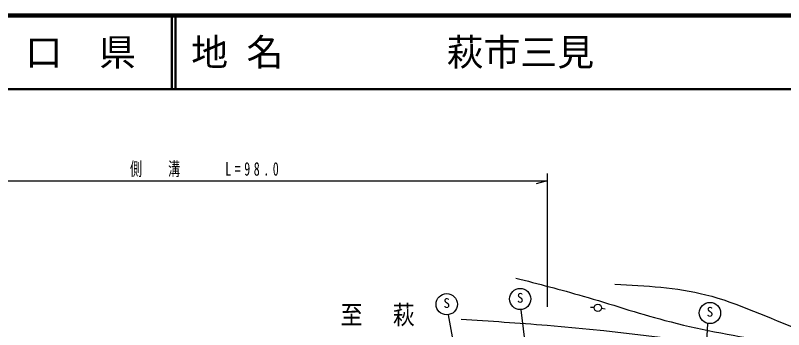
# Model space of a CAD drawing. Units: millimetres, scale not verified. Extents: x 40000 to 680000, y 20000 to 380000.
# Drawn here: x 346528 to 450728, y 337374 to 380000 of the extents above; entities that cross this region are included whole.
import ezdxf
from ezdxf.enums import TextEntityAlignment as Align

# ---------------------------------------------------------------- set-up
doc = ezdxf.new("R2010")
doc.units = ezdxf.units.MM
doc.header["$LTSCALE"] = 1000
for name, color, linetype, lineweight in [('M-BGD', 7, 'Continuous', 25), ('M-TTL', 2, 'Continuous', 140), ('M-TTL-LINE', 7, 'Continuous', 50)]:
    doc.layers.add(name, color=color, linetype=linetype, lineweight=lineweight)
doc.layers.add('M-TTL-TXT', color=7, linetype='Continuous')
doc.styles.add('ＭＳ ゴシック', font='')
doc.styles.get('ＭＳ ゴシック').set_extended_font_data('MS Gothic')

msp = doc.modelspace()

# ---------------------------------------------------------------- linework, layer by layer
at = {"layer": 'M-BGD'}
for p, q in [((418668, 358557), (418668, 340480)), ((325104, 357557), (418668, 357557)), ((418668, 357557), (417168, 357137)), ((417437, 321666), (415131, 340075)), ((425039, 340361), (424539, 340387)), ((426034, 340272), (426530, 340209)), ((408841, 320303), (405270, 339379)), ((439522, 323376), (440468, 338193))]:
    msp.add_line(p, q, dxfattribs=at)
for centre, radius in [((414996, 341534), 1440), ((405034, 340823), 1440), ((425538, 340336), 500), ((440732, 339637), 1440)]:
    msp.add_circle(centre, radius, dxfattribs=at)
for points, knots in [([(414396, 344372), (417446, 343589), (420496, 342806), (423520, 341926), (427225, 340849), (430890, 339626), (434618, 338634), (439067, 337451), (443604, 336596), (448162, 335907), (450172, 335604), (452188, 335341), (454182, 334966), (457728, 334300), (461205, 333282), (464716, 332427), (469348, 331298), (474039, 330452), (478730, 329605)], [0, 0, 0, 0, 1, 1, 1, 2, 2, 2, 3, 3, 3, 4, 4, 4, 5, 5, 5, 6, 6, 6, 6]), ([(427846, 343525), (432018, 343321), (436190, 343116), (440167, 342114), (444577, 341004), (448747, 338913), (453053, 337318), (456525, 336031), (460085, 335066), (463775, 334496), (464779, 334341), (465792, 334215), (466785, 334308), (467642, 334388), (468483, 334630), (469325, 334872)], [0, 0, 0, 0, 1, 1, 1, 2, 2, 2, 3, 3, 3, 4, 4, 4, 5, 5, 5, 5]), ([(406987, 338794), (410874, 338541), (414761, 338288), (418643, 337966), (439159, 336265), (459542, 332636), (479468, 327305), (485299, 325746), (491090, 324040), (496817, 322156)], [0, 0, 0, 0, 1, 1, 1, 2, 2, 2, 3, 3, 3, 3])]:
    msp.add_open_spline(points, degree=3, knots=knots, dxfattribs=at)
at = {"layer": 'M-TTL'}
msp.add_line((680000, 380000), (40000, 380000), dxfattribs=at)
at = {"layer": 'M-TTL-LINE'}
for p, q in [((367750, 380000), (367750, 370000)), ((368250, 380000), (368250, 370000)), ((40000, 370000), (680000, 370000))]:
    msp.add_line(p, q, dxfattribs=at)

# ---------------------------------------------------------------- texts
at = {"layer": 'M-BGD', "style": 'ＭＳ ゴシック'}
for p in [(414546, 340634), (404584, 339923), (440282, 338737)]:
    msp.add_text('S', height=1320, dxfattribs=at).set_placement(p, align=Align.BOTTOM_LEFT)
at = {"layer": 'M-BGD', "attachment_point": 7, "style": 'ＭＳ ゴシック'}
for s, insert, char_height in [('\\T1.59;\\W0.65;側\u3000溝\u3000\u3000L=98.0', (362076, 358059), 1833), ('\\T1.19;\\W0.85;至\u3000萩', (390638, 337822), 2566)]:
    msp.add_mtext(s, dxfattribs=dict(at, insert=insert, char_height=char_height))
at = {"layer": 'M-TTL-TXT', "style": 'ＭＳ ゴシック'}
msp.add_text('山\u3000口\u3000県', height=3666, dxfattribs=at).set_placement((350375, 375000), align=Align.MIDDLE_CENTER)
for s, p in [('地 名', (370380, 375000)), ('萩市三見', (405024, 375000))]:
    msp.add_text(s, height=3666, dxfattribs=at).set_placement(p, align=Align.MIDDLE_LEFT)

doc.saveas('drawing.dxf')
